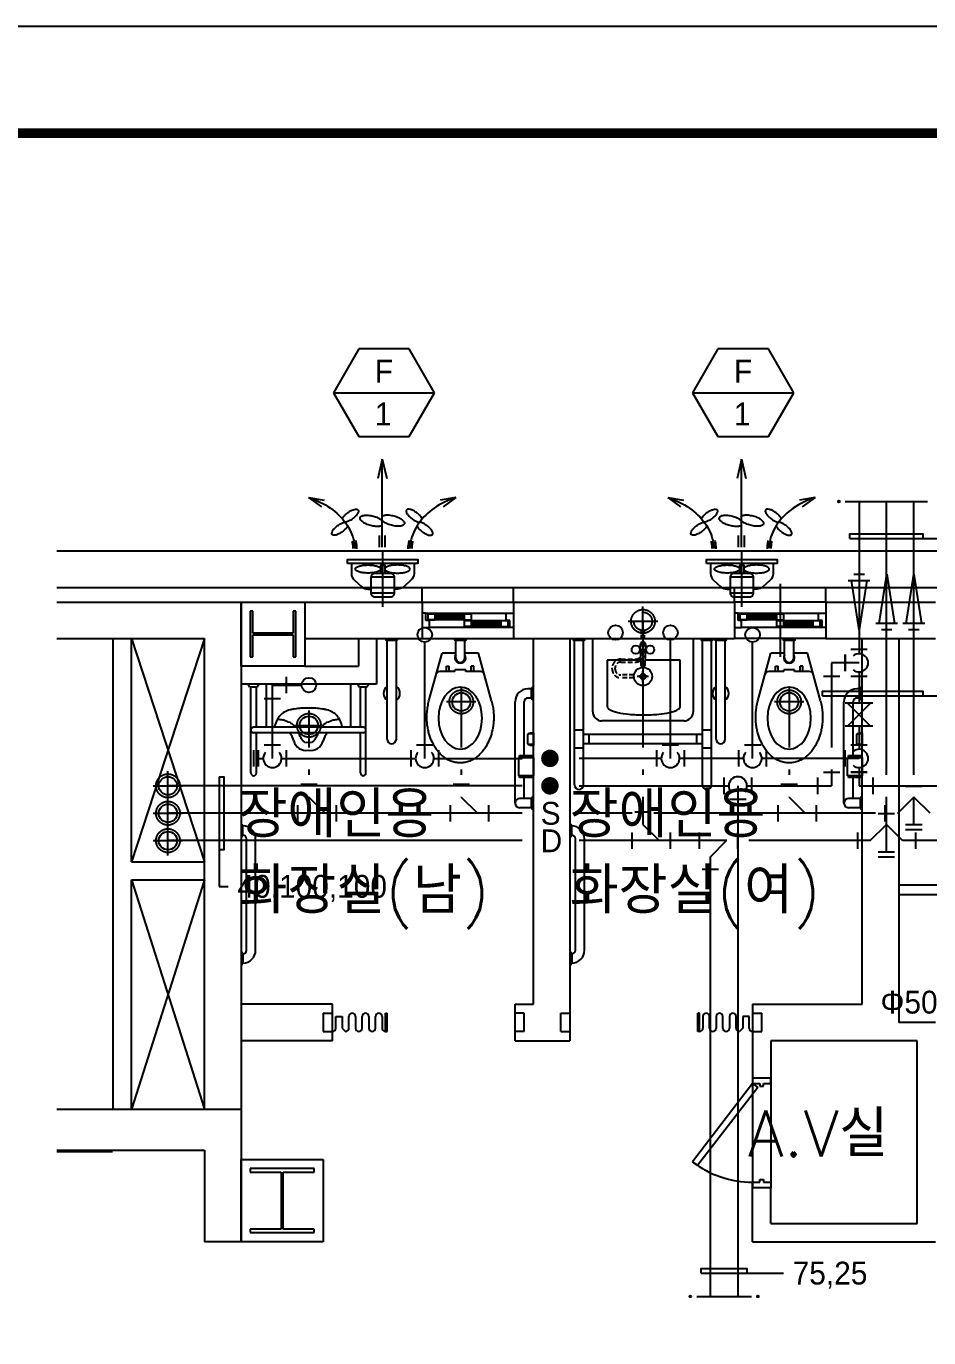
# Model space of a CAD drawing. Header units: millimetres. Extents: x 83956 to 461956, y 36707 to 125807.
# Drawn here: x 279554 to 284494, y 91901 to 99077 of the extents above; entities that cross this region are included whole.
import ezdxf
from ezdxf.enums import TextEntityAlignment as Align

# ---------------------------------------------------------------- set-up
doc = ezdxf.new("R2010")
doc.units = ezdxf.units.MM
doc.header["$LTSCALE"] = 100
doc.header["$MEASUREMENT"] = 0
for name, pattern in [('CEN', [62, 60, -1, 0, -1]), ('CENTER', [50.8, 31.75, -6.35, 6.35, -6.35]), ('HID', [2.3, 1.5, -0.8]), ('HIDDEN', [0.375, 0.25, -0.125])]:
    doc.linetypes.add(name, pattern=pattern)
doc.layers.get('0').update_dxf_attribs({"linetype": 'CONTINUOUS'})
doc.layers.get('Defpoints').update_dxf_attribs({"linetype": 'CONTINUOUS'})
for name, color, linetype in [('2', 2, 'CONTINUOUS'), ('3', 3, 'CONTINUOUS'), ('ARCH', 9, 'CONTINUOUS'), ('CEN', 1, 'CEN'), ('FORM', 8, 'CONTINUOUS'), ('PI', 2, 'CONTINUOUS'), ('PIPE', 3, 'CONTINUOUS'), ('SIMBOL', 7, 'CONTINUOUS')]:
    doc.layers.add(name, color=color, linetype=linetype)
doc.styles.add('GHS', font='romans.shx', dxfattribs={"bigfont": 'ghs.shx'})
doc.styles.add('gr', font='Gulim.ttf')
doc.styles.add('HY', font='H2WULL.TTF')

# ---------------------------------------------------------------- blocks, each defined once
blk = doc.blocks.new('PMC-FORMV')
at = {"layer": 'Defpoints'}
blk.add_lwpolyline([(0, 0), (0, 29700), (42000, 29700), (42000, 0)], close=True, dxfattribs=at)
at = {"layer": 'FORM', "const_width": 90.2}
blk.add_lwpolyline([(1544, 975), (1544, 28725), (40744, 28725), (40744, 975)], close=True, dxfattribs=at)
blk = doc.blocks.new('S19')
at = {"layer": 'CEN'}
for p, q in [((0, -80.5), (0, 80.5)), ((80.5, 0), (-80.5, 0))]:
    blk.add_line(p, q, dxfattribs=at)
blk.add_circle((0, 0), 65, dxfattribs=at)
at = {"layer": 'PIPE'}
blk.add_circle((0, 0), 50, dxfattribs=at)
blk = doc.blocks.new('JY_EX_26')
at = {"color": 2, "linetype": 'Continuous'}
for p, q in [((-1.25, 1.5), (-1.25, -1.5)), ((1.25, 1.5), (1.25, -1.5))]:
    blk.add_line(p, q, dxfattribs=at)
at = {"color": 6, "linetype": 'Continuous'}
for p, q in [((-1.25, -1.25), (1.25, 1.25)), ((-1.25, 1.25), (1.25, -1.25))]:
    blk.add_line(p, q, dxfattribs=at)
blk = doc.blocks.new('fa1')
at = {"layer": '2', "color": 6, "linetype": 'ByBlock'}
for p, q in [((340.4, 400.9), (289.3, 330.5)), ((340.4, 400.9), (324.8, 315.3)), ((68.2, 13.7), (132.5, 13.7)), ((549.9, -2.4), (444, 21.7)), ((68.2, -2.4), (549.9, -2.4)), ((68.2, -18.5), (132.5, -18.5)), ((549.9, -2.4), (444, -26.5)), ((340.4, -405.7), (289.3, -335.3)), ((340.4, -405.7), (324.8, -320.1))]:
    blk.add_line(p, q, dxfattribs=at)
at = {"layer": '2', "color": 1, "linetype": 'CENTER'}
blk.add_line((-257.8, 0), (42.9, 0), dxfattribs=at)
at = {"layer": '2', "color": 2}
for p, q in [((-182.4, -64.3), (-182.4, 64.3)), ((-96.7, 64.3), (-96.7, -64.3))]:
    blk.add_line(p, q, dxfattribs=at)
at = {"layer": '2', "color": 6}
for points in [[(340.4, 400.9, -0.073592), (281.2, 281, -0.084473), (199.6, 197.5, -0.106416), (97.2, 152.2, -0.051838), (60, 148.4, -0.129669)], [(184.2, 187.1, -0.036845), (179.1, 189.8, -0.054222), (166.1, 200, -0.041151), (151.8, 216.5, -0.041151), (140.4, 235.2, -0.054222), (134.6, 250.7, -0.09724), (133.8, 265.8, -0.203195), (137.7, 272.2, -0.203195), (144.9, 273.9, -0.09724), (159.1, 268.5, -0.054222), (172.1, 258.2, -0.041151), (186.3, 241.7, -0.041151)], [(186.3, 241.7, -0.041151), (197.7, 223.1, -0.054222), (203.5, 207.6, -0.041608), (204.6, 201.1, -0.203195)], [(223, 216, -0.050521), (230.1, 212.5, -0.054222), (243.1, 202.3, -0.041151), (257.4, 185.7, -0.041151), (268.7, 167.1, -0.054222), (274.5, 151.6, -0.09724), (275.4, 136.5, -0.203195), (271.5, 130.1, -0.203195), (264.2, 128.4, -0.09724), (250.1, 133.8, -0.054222), (237.1, 144.1, -0.041151), (222.8, 160.6, -0.041151)], [(100.6, 163.4, -0.00542), (95.1, 162.3, -0.051838), (60, 158.7, -0.051838)], [(222.8, 160.6, -0.041151), (211.5, 179.2, -0.054222), (205.7, 194.7, -0.041608), (204.6, 201.1, -0.203195)], [(104.4, 143.2, -0.004714), (99.3, 142.1, -0.051838), (59.9, 138.1, -0.051838)], [(239.2, -2.4, 0.084944), (243.9, 13.5, 0.054222), (244.2, 34.2, 0.041151), (239.3, 61, 0.041151), (230.1, 86.7, 0.054222), (219.5, 104.5, 0.09724), (205.5, 117.2, 0.203195), (196.2, 118.5, 0.203195), (188.9, 112.7, 0.09724), (183.1, 94.7, 0.054222), (182.8, 74, 0.041151), (187.7, 47.2, 0.041151)], [(187.7, 47.2, 0.041151), (196.9, 21.5, 0.054222), (207.5, 3.7, 0.041608), (212.9, -2.4, 0.203195)], [(186.5, -2.4, 0.084944), (181.8, -18.3, 0.054222), (181.6, -39, 0.041151), (186.4, -65.8, 0.041151), (195.6, -91.5, 0.054222), (206.2, -109.3, 0.09724), (220.2, -122, 0.203195), (229.5, -123.3, 0.203195), (236.9, -117.5, 0.09724), (242.7, -99.5, 0.054222), (242.9, -78.8, 0.041151), (238, -52, 0.041151)], [(238, -52, 0.041151), (228.8, -26.3, 0.054222), (218.3, -8.5, 0.041608), (212.9, -2.4, 0.203195)], [(104.4, -148, 0.004714), (99.3, -146.9, 0.051838), (59.9, -142.9, 0.051838)], [(223, -220.8, 0.050521), (230.1, -217.3, 0.054222), (243.1, -207.1, 0.041151), (257.4, -190.5, 0.041151), (268.7, -171.9, 0.054222), (274.5, -156.4, 0.09724), (275.4, -141.3, 0.203195), (271.5, -134.9, 0.203195), (264.2, -133.2, 0.09724), (250.1, -138.6, 0.054222), (237.1, -148.8, 0.041151), (222.8, -165.4, 0.041151)], [(340.4, -405.7, 0.073592), (281.2, -285.7, 0.084473), (199.6, -202.3, 0.106416), (97.2, -157, 0.051838), (60, -153.2, 0.129669)], [(100.6, -168.2, 0.00542), (95.1, -167.1, 0.051838), (60, -163.5, 0.051838)], [(184.2, -191.9, 0.036845), (179.1, -194.6, 0.054222), (166.1, -204.8, 0.041151), (151.8, -221.3, 0.041151), (140.4, -240, 0.054222), (134.6, -255.5, 0.09724), (133.8, -270.6, 0.203195), (137.7, -277, 0.203195), (144.9, -278.7, 0.09724), (159.1, -273.3, 0.054222), (172.1, -263, 0.041151), (186.3, -246.5, 0.041151)], [(186.3, -246.5, 0.041151), (197.7, -227.9, 0.054222), (203.5, -212.4, 0.041608), (204.6, -205.9, 0.203195)], [(222.8, -165.4, 0.041151), (211.5, -184, 0.054222), (205.7, -199.5, 0.041608), (204.6, -205.9, 0.203195)]]:
    blk.add_lwpolyline(points, format="xyb", dxfattribs=at)
at = {"layer": '2', "color": 2}
for points in [[(-21.4, 171.4), (-75.6, 171.4, 0.214003), (-112.9, 154.7), (-148.3, 115, 0.183909), (-161, 81.7), (-161, 64.3)], [(-21.4, -171.4), (-75.6, -171.4, -0.214003), (-112.9, -154.7), (-148.3, -115, -0.183909), (-161, -81.7), (-161, -64.3)]]:
    blk.add_lwpolyline(points, format="xyb", dxfattribs=at)
at = {"layer": '2', "color": 1}
for points in [[(-51.4, 150, -0.233438), (-44.7, 146.7, -0.086803), (-35.8, 129.6, -0.044154), (-31.2, 108.9, -0.032668), (-29.3, 80.4, -0.032668), (-31.2, 51.8, -0.044154), (-35.8, 31.1, -0.086803), (-44.7, 14, -0.233438), (-51.4, 10.7, -0.233438), (-58.1, 14, -0.086803), (-67, 31.1, -0.044154), (-71.6, 51.8, -0.032668), (-73.5, 80.4, -0.032668), (-71.6, 108.9, -0.044154), (-67, 129.6, -0.086803), (-58.1, 146.7, -0.233438)], [(-51.4, -150, 0.233438), (-44.7, -146.7, 0.086803), (-35.8, -129.6, 0.044154), (-31.2, -108.9, 0.032668), (-29.3, -80.4, 0.032668), (-31.2, -51.8, 0.044154), (-35.8, -31.1, 0.086803), (-44.7, -14, 0.233438), (-51.4, -10.7, 0.233438), (-58.1, -14, 0.086803), (-67, -31.1, 0.044154), (-71.6, -51.8, 0.032668), (-73.5, -80.4, 0.032668), (-71.6, -108.9, 0.044154), (-67, -129.6, 0.086803), (-58.1, -146.7, 0.233438)]]:
    blk.add_lwpolyline(points, format="xyb", close=True, dxfattribs=at)
at = {"layer": '2', "color": 2}
blk.add_lwpolyline([(-21.4, -192.9), (0, -192.9), (0, 192.9), (-21.4, 192.9)], close=True, dxfattribs=at)
blk.add_lwpolyline([(-96.7, 64.3, -0.414214), (-75.3, 42.9), (-75.3, -42.9, -0.414214), (-96.7, -64.3), (-182.4, -64.3, -0.414214), (-203.8, -42.9), (-203.8, 42.9, -0.414214), (-182.4, 64.3)], format="xyb", close=True, dxfattribs=at)
at = {"layer": '2', "color": 1}
blk.add_lwpolyline([(-75.3, -10.7), (-30, -10.7), (-30, 10.7), (-75.3, 10.7)], dxfattribs=at)
blk = doc.blocks.new('jy_ex_60')
at = {"color": 2}
for p, q in [((-2.36, 0.84), (3.05, 0)), ((3.05, 0), (-2.36, -0.84))]:
    blk.add_line(p, q, dxfattribs=at)
for points in [[(-3.05, -0.58), (-3.05, 0.58)], [(-2.36, -1.2), (-2.36, 1.2)]]:
    blk.add_lwpolyline(points, dxfattribs=at)

msp = doc.modelspace()

# ---------------------------------------------------------------- linework, layer by layer
msp.add_lwpolyline([(273882.3, 98492.1), (294700.1, 98492.1), (294700.1, 81842.1), (273882.3, 81842.1)], close=True)
at = {"layer": 'ARCH', "ltscale": 2}
for p, q in [((279722.9, 96206.3), (288150.1, 96206.3)), ((279722.9, 96006.3), (288350.1, 96006.3)), ((280730.1, 95926.4), (281080.1, 95926.4)), ((280730.1, 95576.4), (280730.1, 95926.4)), ((281080.1, 95926.4), (281721.8, 95926.4)), ((281080.1, 95926.4), (281080.1, 95576.4)), ((281721.8, 95926.4), (281721.8, 95926.4)), ((281721.8, 95926.4), (281721.8, 95726.4)), ((282221.8, 95926.4), (282221.8, 95726.4)), ((282221.8, 95926.4), (283430.1, 95926.4)), ((283430.1, 95926.4), (283430.1, 95726.4)), ((283930.1, 95926.4), (283930.1, 95726.4)), ((283930.1, 95926.4), (284530.1, 95926.4)), ((281080.1, 95726.4), (281721.8, 95726.4)), ((281372.4, 95726.4), (281372.4, 95576.4)), ((281472.4, 95726.4), (281472.4, 95476.4)), ((282221.8, 95726.4), (283430.1, 95726.4)), ((283930.1, 95726.4), (284530.1, 95726.4)), ((281080.1, 95576.4), (280730.1, 95576.4)), ((281080.1, 95576.4), (281372.4, 95576.4)), ((281472.4, 95476.4), (280730.1, 95476.4)), ((281338.4, 95476.4), (280838.4, 95476.4)), ((281338.4, 95476.4), (281338.4, 95476.4)), ((283530.1, 93292.2), (283200.7, 92864.3)), ((283530.1, 93322.2), (283530.1, 93292.2)), ((283630.1, 93322.2), (283530.1, 93322.2)), ((283530.1, 93292.2), (283530.1, 92752.2)), ((283530.1, 93292.2), (283557.8, 93270.9)), ((283530.1, 93292.2), (283570.1, 93292.2)), ((283570.1, 93292.2), (283570.1, 93277.2)), ((283590.1, 93277.2), (283590.1, 93292.2)), ((283590.1, 93292.2), (283630.1, 93292.2)), ((283630.1, 93292.2), (283630.1, 93322.2)), ((283630.1, 93292.2), (283630.1, 92752.2)), ((283557.8, 93270.9), (283228.4, 92843)), ((283570.1, 93277.2), (283590.1, 93277.2)), ((280730.1, 92876.4), (281180.1, 92876.4)), ((280730.1, 92426.4), (280730.1, 92876.4)), ((281180.1, 92876.4), (281180.1, 92426.4)), ((283228.4, 92843), (283200.7, 92864.3)), ((283530.1, 92722.2), (283530.1, 92752.2)), ((283530.1, 92752.2), (283570.1, 92752.2)), ((283630.1, 92722.2), (283530.1, 92722.2)), ((283570.1, 92752.2), (283570.1, 92767.2)), ((283570.1, 92767.2), (283590.1, 92767.2)), ((283590.1, 92767.2), (283590.1, 92752.2)), ((283590.1, 92752.2), (283630.1, 92752.2)), ((283630.1, 92752.2), (283630.1, 92722.2)), ((281180.1, 92426.4), (280730.1, 92426.4))]:
    msp.add_line(p, q, dxfattribs=at)
at = {"layer": 'ARCH', "linetype": 'ByBlock', "ltscale": 2}
for p, q in [((283680.1, 96026.4), (283680.1, 95626.4)), ((279722.9, 96006.4), (288350.1, 96006.4)), ((281721.8, 95926.4), (281721.8, 96006.4)), ((282221.8, 95926.4), (282221.8, 96006.4)), ((283430.1, 95926.4), (283430.1, 96006.4)), ((283930.1, 95926.4), (283930.1, 96006.4)), ((281721.8, 95926.4), (282221.8, 95926.4)), ((283930.1, 95926.4), (283430.1, 95926.4)), ((281741.8, 95866.4), (281721.8, 95866.4)), ((281721.8, 95866.4), (281721.8, 95841.4)), ((281721.8, 95811.4), (281721.8, 95786.4)), ((281741.8, 95866.4), (282181.8, 95866.4)), ((281741.8, 95826.4), (281741.8, 95866.4)), ((281761.8, 95826.4), (281741.8, 95826.4)), ((281791.8, 95859.4), (281751.8, 95859.4)), ((281751.8, 95859.4), (281751.8, 95829.4)), ((281951.8, 95829.4), (281751.8, 95829.4)), ((281751.8, 95829.4), (281791.8, 95829.4)), ((281761.8, 95786.4), (281761.8, 95826.4)), ((281951.8, 95859.4), (281791.8, 95859.4)), ((281791.8, 95829.4), (281791.8, 95859.4)), ((281951.8, 95848.4), (281791.8, 95848.4)), ((281951.8, 95840.4), (281791.8, 95840.4)), ((281991.8, 95859.4), (281951.8, 95859.4)), ((281951.8, 95859.4), (281951.8, 95829.4)), ((281951.8, 95829.4), (281991.8, 95829.4)), ((281991.8, 95823.4), (281951.8, 95823.4)), ((281951.8, 95823.4), (281951.8, 95793.4)), ((281991.8, 95829.4), (281991.8, 95859.4)), ((282151.8, 95823.4), (281991.8, 95823.4)), ((281991.8, 95793.4), (281991.8, 95823.4)), ((282151.8, 95812.4), (281991.8, 95812.4)), ((282151.8, 95804.4), (281991.8, 95804.4)), ((282191.8, 95823.4), (282151.8, 95823.4)), ((282151.8, 95823.4), (282151.8, 95793.4)), ((282181.8, 95826.4), (282181.8, 95866.4)), ((282181.8, 95866.4), (282221.8, 95866.4)), ((282201.8, 95826.4), (282181.8, 95826.4)), ((282191.8, 95793.4), (282191.8, 95823.4)), ((282201.8, 95786.4), (282201.8, 95826.4)), ((282221.8, 95866.4), (282221.8, 95841.4)), ((282221.8, 95811.4), (282221.8, 95786.4)), ((283450.1, 95866.4), (283430.1, 95866.4)), ((283430.1, 95866.4), (283430.1, 95841.4)), ((283430.1, 95811.4), (283430.1, 95786.4)), ((283450.1, 95866.4), (283890.1, 95866.4)), ((283450.1, 95826.4), (283450.1, 95866.4)), ((283470.1, 95826.4), (283450.1, 95826.4)), ((283500.1, 95859.4), (283460.1, 95859.4)), ((283460.1, 95859.4), (283460.1, 95829.4)), ((283660.1, 95829.4), (283460.1, 95829.4)), ((283460.1, 95829.4), (283500.1, 95829.4)), ((283470.1, 95786.4), (283470.1, 95826.4)), ((283660.1, 95859.4), (283500.1, 95859.4)), ((283500.1, 95829.4), (283500.1, 95859.4)), ((283660.1, 95848.4), (283500.1, 95848.4)), ((283660.1, 95840.4), (283500.1, 95840.4)), ((283700.1, 95859.4), (283660.1, 95859.4)), ((283660.1, 95859.4), (283660.1, 95829.4)), ((283660.1, 95829.4), (283700.1, 95829.4)), ((283700.1, 95823.4), (283660.1, 95823.4)), ((283660.1, 95823.4), (283660.1, 95793.4)), ((283700.1, 95829.4), (283700.1, 95859.4)), ((283860.1, 95823.4), (283700.1, 95823.4)), ((283700.1, 95793.4), (283700.1, 95823.4)), ((283860.1, 95812.4), (283700.1, 95812.4)), ((283860.1, 95804.4), (283700.1, 95804.4)), ((283900.1, 95823.4), (283860.1, 95823.4)), ((283860.1, 95823.4), (283860.1, 95793.4)), ((283890.1, 95826.4), (283890.1, 95866.4)), ((283890.1, 95866.4), (283930.1, 95866.4)), ((283910.1, 95826.4), (283890.1, 95826.4)), ((283900.1, 95793.4), (283900.1, 95823.4)), ((283910.1, 95786.4), (283910.1, 95826.4)), ((283930.1, 95866.4), (283930.1, 95841.4)), ((283930.1, 95811.4), (283930.1, 95786.4)), ((281721.8, 95786.4), (281761.8, 95786.4)), ((282201.8, 95786.4), (281761.8, 95786.4)), ((282151.8, 95793.4), (281951.8, 95793.4)), ((281951.8, 95793.4), (281991.8, 95793.4)), ((282151.8, 95793.4), (282191.8, 95793.4)), ((282221.8, 95786.4), (282201.8, 95786.4)), ((283430.1, 95786.4), (283470.1, 95786.4)), ((283910.1, 95786.4), (283470.1, 95786.4)), ((283860.1, 95793.4), (283660.1, 95793.4)), ((283660.1, 95793.4), (283700.1, 95793.4)), ((283860.1, 95793.4), (283900.1, 95793.4)), ((283930.1, 95786.4), (283910.1, 95786.4)), ((281721.8, 95726.4), (282221.8, 95726.4)), ((281955.1, 95716.4), (281905.1, 95716.4)), ((283930.1, 95726.4), (283430.1, 95726.4)), ((283755.1, 95716.4), (283705.1, 95716.4))]:
    msp.add_line(p, q, dxfattribs=at)
at = {"layer": 'ARCH'}
for p, q in [((279722.9, 95926.4), (280730.1, 95926.4)), ((280730.1, 95926.4), (280730.1, 93152.7)), ((280794.1, 95876.4), (280780.1, 95876.4)), ((280780.1, 95876.4), (280780.1, 95626.4)), ((280794.1, 95755.9), (280794.1, 95876.4)), ((281030.1, 95876.4), (281016.1, 95876.4)), ((281016.1, 95876.4), (281016.1, 95755.9)), ((281030.1, 95626.4), (281030.1, 95876.4)), ((281016.1, 95755.9), (280794.1, 95755.9)), ((280794.1, 95626.4), (280794.1, 95746.9)), ((280794.1, 95746.9), (281016.1, 95746.9)), ((281016.1, 95746.9), (281016.1, 95626.4)), ((279722.9, 95726.4), (280530.1, 95726.4)), ((280030.1, 93152.7), (280030.1, 95726.4)), ((280130.1, 95726.4), (280530.1, 94506)), ((280530.1, 95726.4), (280130.1, 94506)), ((280130.1, 94506), (280130.1, 95726.4)), ((280530.1, 93152.7), (280530.1, 95726.4)), ((281530.1, 95176.4), (281530.1, 95716.4)), ((281580.1, 95716.4), (281530.1, 95716.4)), ((281580.1, 95176.4), (281580.1, 95716.4)), ((281905.1, 95621.4), (281905.1, 95716.4)), ((281955.1, 95621.4), (281955.1, 95716.4)), ((282330.1, 93726.4), (282330.1, 95726.4)), ((282530.1, 95726.4), (282530.1, 93526.4)), ((282605.1, 95716.4), (282555.1, 95716.4)), ((282555.1, 94926.4), (282555.1, 95716.4)), ((282605.1, 94926.4), (282605.1, 95716.4)), ((282655.1, 95326.4), (282655.1, 95726.4)), ((282655.1, 95726.4), (283205.1, 95726.4)), ((282920.1, 95579.7), (282915.6, 95693.4)), ((282944.6, 95693.4), (282940.1, 95579.7)), ((283205.1, 95726.4), (283205.1, 95326.4)), ((283255.1, 94926.4), (283255.1, 95716.4)), ((283305.1, 95716.4), (283255.1, 95716.4)), ((283305.1, 94926.4), (283305.1, 95716.4)), ((283330.1, 95176.4), (283330.1, 95716.4)), ((283380.1, 95716.4), (283330.1, 95716.4)), ((283380.1, 95176.4), (283380.1, 95716.4)), ((283705.1, 95621.4), (283705.1, 95716.4)), ((283755.1, 95621.4), (283755.1, 95716.4)), ((284130.1, 93726.4), (284130.1, 95726.4)), ((284330.1, 95726.4), (284330.1, 93626.4)), ((280780.1, 95626.4), (280794.1, 95626.4)), ((281016.1, 95626.4), (281030.1, 95626.4)), ((281758.8, 95385.3), (281830.1, 95646.4)), ((281905.1, 95646.4), (281830.1, 95646.4)), ((282030.1, 95646.4), (281955.1, 95646.4)), ((282101.4, 95385.3), (282030.1, 95646.4)), ((282919, 95608.9), (282734.4, 95608.9)), ((282734.4, 95608.9), (282734.4, 95354.7)), ((283134.4, 95608.9), (282941.3, 95608.9)), ((283134.4, 95354.7), (283134.4, 95608.9)), ((283558.8, 95385.3), (283630.1, 95646.4)), ((283705.1, 95646.4), (283630.1, 95646.4)), ((283830.1, 95646.4), (283755.1, 95646.4)), ((283901.4, 95385.3), (283830.1, 95646.4)), ((281900.1, 95546.4), (281818.1, 95546.4)), ((281855.1, 95546.4), (281855.1, 95576.4)), ((281855.1, 95576.4), (281870.1, 95576.4)), ((281870.1, 95546.4), (281870.1, 95576.4)), ((281960.1, 95556.4), (281900.1, 95556.4)), ((281900.1, 95546.4), (281900.1, 95556.4)), ((281960.1, 95546.4), (281960.1, 95556.4)), ((282042.1, 95546.4), (281960.1, 95546.4)), ((281990.1, 95546.4), (281990.1, 95576.4)), ((282005.1, 95576.4), (281990.1, 95576.4)), ((282005.1, 95546.4), (282005.1, 95576.4)), ((282960.5, 95519.4), (282898.5, 95519.4)), ((282930.1, 95488.2), (282930.1, 95550.3)), ((283700.1, 95546.4), (283618.1, 95546.4)), ((283655.1, 95546.4), (283655.1, 95576.4)), ((283655.1, 95576.4), (283670.1, 95576.4)), ((283670.1, 95546.4), (283670.1, 95576.4)), ((283760.1, 95556.4), (283700.1, 95556.4)), ((283700.1, 95546.4), (283700.1, 95556.4)), ((283760.1, 95546.4), (283760.1, 95556.4)), ((283842.1, 95546.4), (283760.1, 95546.4)), ((283790.1, 95546.4), (283790.1, 95576.4)), ((283805.1, 95576.4), (283790.1, 95576.4)), ((283805.1, 95546.4), (283805.1, 95576.4)), ((280779, 95461.4), (280769, 95476.4)), ((280819, 95461.4), (280779, 95461.4)), ((280784, 94991.4), (280784, 95461.4)), ((280814, 95241.4), (280814, 95461.4)), ((280829, 95476.4), (280819, 95461.4)), ((280869, 95341.4), (280869, 95476.4)), ((281329, 95476.4), (281329, 95341.4)), ((281379, 95461.4), (281369, 95476.4)), ((281419, 95461.4), (281379, 95461.4)), ((281384, 95241.4), (281384, 95461.4)), ((281414, 94991.4), (281414, 95461.4)), ((281429, 95476.4), (281419, 95461.4)), ((282320.1, 95451.4), (282300.1, 95451.4)), ((282320.1, 95401.4), (282320.1, 95451.4)), ((284120.1, 95451.4), (284100.1, 95451.4)), ((284120.1, 95401.4), (284120.1, 95451.4)), ((282230.1, 94826.4), (282230.1, 95381.4)), ((282280.1, 95086.4), (282280.1, 95381.4)), ((282320.1, 95401.4), (282300.1, 95401.4)), ((284030.1, 94826.4), (284030.1, 95381.4)), ((284080.1, 95086.4), (284080.1, 95381.4)), ((284120.1, 95401.4), (284100.1, 95401.4)), ((280869, 95241.4), (280869, 95341.4)), ((281329, 95341.4), (281329, 95241.4)), ((281399, 95241.4), (280799, 95241.4)), ((283155.1, 95276.4), (282705.1, 95276.4)), ((281399, 95211.4), (280799, 95211.4)), ((280814, 94991.4), (280814, 95211.4)), ((281384, 94991.4), (281384, 95211.4)), ((282300.1, 95151.4), (282300.1, 95201.4)), ((282305.1, 95206.4), (282325.1, 95206.4)), ((282310.1, 95206.4), (282310.1, 95211.4)), ((282310.1, 95211.4), (282330.1, 95211.4)), ((282330.1, 95211.4), (282330.1, 95141.4)), ((282330.1, 95201.4), (282330.1, 95151.4)), ((282605.1, 95226.4), (282555.1, 95226.4)), ((283255.1, 95201.4), (282605.1, 95201.4)), ((282635.1, 95151.4), (282635.1, 95201.4)), ((283225.1, 95151.4), (283225.1, 95201.4)), ((283305.1, 95226.4), (283255.1, 95226.4)), ((284100.1, 95151.4), (284100.1, 95201.4)), ((284105.1, 95206.4), (284125.1, 95206.4)), ((284110.1, 95206.4), (284110.1, 95211.4)), ((284110.1, 95211.4), (284130.1, 95211.4)), ((284130.1, 95211.4), (284130.1, 95141.4)), ((284130.1, 95201.4), (284130.1, 95151.4)), ((282255.1, 95076.4), (282255.1, 95086.4)), ((282255.1, 95086.4), (282325.1, 95086.4)), ((282325.1, 95146.4), (282305.1, 95146.4)), ((282310.1, 95141.4), (282310.1, 95146.4)), ((282330.1, 95141.4), (282310.1, 95141.4)), ((282325.1, 95086.4), (282325.1, 95076.4)), ((282605.1, 95126.4), (282555.1, 95126.4)), ((283255.1, 95151.4), (282605.1, 95151.4)), ((283305.1, 95126.4), (283255.1, 95126.4)), ((284055.1, 95076.4), (284055.1, 95086.4)), ((284055.1, 95086.4), (284125.1, 95086.4)), ((284125.1, 95146.4), (284105.1, 95146.4)), ((284110.1, 95141.4), (284110.1, 95146.4)), ((284130.1, 95141.4), (284110.1, 95141.4)), ((284125.1, 95086.4), (284125.1, 95076.4)), ((282250.1, 94976.4), (282250.1, 95076.4)), ((282250.1, 95076.4), (282330.1, 95076.4)), ((282330.1, 95076.4), (282330.1, 94976.4)), ((284050.1, 94976.4), (284050.1, 95076.4)), ((284050.1, 95076.4), (284130.1, 95076.4)), ((284130.1, 95076.4), (284130.1, 94976.4)), ((282330.1, 94976.4), (282250.1, 94976.4)), ((282255.1, 94966.4), (282255.1, 94976.4)), ((282325.1, 94966.4), (282255.1, 94966.4)), ((282280.1, 94851.4), (282280.1, 94966.4)), ((282325.1, 94976.4), (282325.1, 94966.4)), ((284130.1, 94976.4), (284050.1, 94976.4)), ((284055.1, 94966.4), (284055.1, 94976.4)), ((284125.1, 94966.4), (284055.1, 94966.4)), ((284080.1, 94851.4), (284080.1, 94966.4)), ((284125.1, 94976.4), (284125.1, 94966.4)), ((282320.1, 94851.4), (282255.1, 94851.4)), ((282320.1, 94801.4), (282255.1, 94801.4)), ((282320.1, 94801.4), (282320.1, 94851.4)), ((284120.1, 94851.4), (284055.1, 94851.4)), ((284120.1, 94801.4), (284055.1, 94801.4)), ((284120.1, 94801.4), (284120.1, 94851.4)), ((280740.1, 94651.2), (280740.1, 94701.2)), ((282540.1, 94651.2), (282540.1, 94701.2)), ((280760.1, 94021.2), (280760.1, 94631.2)), ((280810.1, 94021.2), (280810.1, 94631.2)), ((282560.1, 94021.2), (282560.1, 94631.2)), ((282610.1, 94021.2), (282610.1, 94631.2)), ((280130.1, 94506), (280530.1, 94506)), ((280130.1, 93152.7), (280130.1, 94406)), ((280130.1, 94406), (280530.1, 94406)), ((280130.1, 94406), (280530.1, 93152.7)), ((280530.1, 94406), (280130.1, 93152.7)), ((284584.8, 94376.8), (284330.1, 94376.8)), ((284330.1, 94326.8), (284584.8, 94326.8)), ((280740.1, 94001.2), (280740.1, 93951.2)), ((282540.1, 94001.2), (282540.1, 93951.2)), ((281230.1, 93726.4), (280730.1, 93726.4)), ((281230.1, 93526.4), (281230.1, 93726.4)), ((282230.1, 93526.4), (282230.1, 93726.4)), ((282230.1, 93726.4), (282330.1, 93726.4)), ((283530.1, 93726.4), (284130.1, 93726.4)), ((283530.1, 93726.4), (283530.1, 93322.2)), ((281180.1, 93676.4), (281230.1, 93676.4)), ((281180.1, 93676.4), (281180.1, 93576.4)), ((281230.1, 93576.4), (281230.1, 93676.4)), ((281248.2, 93594.5), (281248.2, 93658.2)), ((281248.2, 93658.2), (281284.5, 93658.2)), ((281284.5, 93658.2), (281284.5, 93594.5)), ((281320.7, 93594.5), (281320.7, 93658.2)), ((281320.7, 93658.2), (281320.7, 93658.2)), ((281357, 93658.2), (281357, 93594.5)), ((281393.2, 93594.5), (281393.2, 93658.2)), ((281393.2, 93658.2), (281393.2, 93658.2)), ((281429.5, 93658.2), (281429.5, 93594.5)), ((281465.7, 93594.5), (281465.7, 93658.2)), ((281465.7, 93658.2), (281465.7, 93658.2)), ((281502, 93658.2), (281502, 93594.5)), ((281520.1, 93576.4), (281520.1, 93676.4)), ((281520.1, 93676.4), (281530.1, 93676.4)), ((281530.1, 93576.4), (281530.1, 93676.4)), ((282280.1, 93676.4), (282230.1, 93676.4)), ((282280.1, 93576.4), (282280.1, 93676.4)), ((282480.1, 93676.4), (282530.1, 93676.4)), ((282480.1, 93576.4), (282480.1, 93676.4)), ((283230.1, 93576.4), (283230.1, 93676.4)), ((283240.1, 93676.4), (283230.1, 93676.4)), ((283240.1, 93576.4), (283240.1, 93676.4)), ((283258.2, 93658.2), (283258.2, 93594.5)), ((283294.5, 93594.5), (283294.5, 93658.2)), ((283294.5, 93658.2), (283294.5, 93658.2)), ((283330.7, 93658.2), (283330.7, 93594.5)), ((283367, 93594.5), (283367, 93658.2)), ((283367, 93658.2), (283367, 93658.2)), ((283403.2, 93658.2), (283403.2, 93594.5)), ((283439.5, 93594.5), (283439.5, 93658.2)), ((283439.5, 93658.2), (283439.5, 93658.2)), ((283512, 93658.2), (283475.7, 93658.2)), ((283475.7, 93658.2), (283475.7, 93594.5)), ((283512, 93594.5), (283512, 93658.2)), ((283530.1, 93676.4), (283580.1, 93676.4)), ((283580.1, 93576.4), (283580.1, 93676.4)), ((281180.1, 93576.4), (281230.1, 93576.4)), ((281284.5, 93594.5), (281302.6, 93576.4)), ((281357, 93594.5), (281357, 93594.5)), ((281429.5, 93594.5), (281429.5, 93594.5)), ((281502, 93594.5), (281502, 93594.5)), ((281520.1, 93576.4), (281530.1, 93576.4)), ((282280.1, 93576.4), (282230.1, 93576.4)), ((282480.1, 93576.4), (282530.1, 93576.4)), ((283240.1, 93576.4), (283230.1, 93576.4)), ((283258.2, 93594.5), (283258.2, 93594.5)), ((283330.7, 93594.5), (283330.7, 93594.5)), ((283403.2, 93594.5), (283403.2, 93594.5)), ((283475.7, 93594.5), (283457.6, 93576.4)), ((283530.1, 93576.4), (283580.1, 93576.4)), ((284530.1, 93626.4), (284330.1, 93626.4)), ((281230.1, 93526.4), (280730.1, 93526.4)), ((282230.1, 93526.4), (282530.1, 93526.4)), ((284430.1, 93526.4), (283630.1, 93526.4)), ((283630.1, 93526.4), (283630.1, 92722.2)), ((283630.1, 93526.4), (283630.1, 92722.2)), ((284430.1, 92526.4), (284430.1, 93526.4)), ((283530.1, 93322.2), (283530.1, 92722.2)), ((283530.1, 93322.2), (283530.1, 92722.2)), ((283630.1, 93322.2), (283630.1, 92722.2)), ((279722.9, 93152.7), (280730.1, 93152.7)), ((280730.1, 93152.7), (280730.1, 92426.4)), ((279722.9, 92927.1), (280530.1, 92927.1)), ((280530.1, 92927.1), (280530.1, 92426.4)), ((281130.1, 92826.4), (280780.1, 92826.4)), ((280780.1, 92826.4), (280780.1, 92807.4)), ((280780.1, 92807.4), (280949.1, 92807.4)), ((280949.1, 92807.4), (280949.1, 92495.4)), ((280961.1, 92495.4), (280961.1, 92807.4)), ((280961.1, 92807.4), (281130.1, 92807.4)), ((281130.1, 92807.4), (281130.1, 92826.4)), ((283530.1, 92426.4), (283530.1, 92722.2)), ((283630.1, 92526.4), (283630.1, 92722.2)), ((283630.1, 92526.4), (284430.1, 92526.4)), ((280949.1, 92495.4), (280780.1, 92495.4)), ((280780.1, 92495.4), (280780.1, 92476.4)), ((280780.1, 92476.4), (281130.1, 92476.4)), ((281130.1, 92495.4), (280961.1, 92495.4)), ((281130.1, 92476.4), (281130.1, 92495.4)), ((280730.1, 92426.4), (280530.1, 92426.4)), ((283530.1, 92426.4), (284530.1, 92426.4))]:
    msp.add_line(p, q, dxfattribs=at)
at = {"layer": 'ARCH', "color": 2, "ltscale": 2}
for p, q in [((280799.6, 95026), (280799.6, 95116)), ((280826.6, 95026), (280826.6, 95116)), ((280856.6, 95146), (280946.6, 95146)), ((280976.6, 95116), (280976.6, 95026))]:
    msp.add_line(p, q, dxfattribs=at)
at = {"layer": 'ARCH', "linetype": 'ByBlock', "lineweight": 30, "ltscale": 5}
msp.add_line((279722.9, 92920.4), (280027.1, 92920.4), dxfattribs=at)
at = {"layer": 'ARCH'}
for centre, radius in [((282890.6, 95665.6), 22.5), ((282969.5, 95665.6), 22.5), ((282930.1, 95519.2), 15)]:
    msp.add_circle(centre, radius, dxfattribs=at)
for centre, radius, start, end in [((281530.1, 95726.4), 10, 180, 270), ((281580.1, 95726.4), 10, 270, 0), ((282555.1, 95726.4), 10, 180, 270), ((282605.1, 95726.4), 10, 270, 0), ((282930.6, 95693.9), 15, 91.94205, 181.90915), ((282929.6, 95693.9), 15, 358.09085, 88.05795), ((283255.1, 95726.4), 10, 180, 270), ((283305.1, 95726.4), 10, 270, 0), ((283330.1, 95726.4), 10, 180, 270), ((283380.1, 95726.4), 10, 270, 0), ((281930.1, 95621.4), 30, 146.44269, 33.55731), ((281930.1, 95621.4), 25, 180, 0), ((283730.1, 95621.4), 30, 146.44269, 33.55731), ((283730.1, 95621.4), 25, 180, 0), ((281818.1, 95526.4), 20, 90, 164.73382), ((282042.1, 95526.4), 20, 15.26618, 90), ((282930.1, 95579.7), 10, 180, 0), ((283618.1, 95526.4), 20, 90, 164.73382), ((283842.1, 95526.4), 20, 15.26618, 90), ((281555.1, 95426.4), 45, 123.74899, 236.25101), ((281555.1, 95426.4), 45, 303.74899, 56.25101), ((282300.1, 95381.4), 70, 90, 180), ((282330.1, 95451.4), 10, 90, 180), ((283355.1, 95426.4), 45, 123.74899, 236.25101), ((283355.1, 95426.4), 45, 303.74899, 56.25101), ((284100.1, 95381.4), 70, 90, 180), ((284130.1, 95451.4), 10, 90, 180), ((282300.1, 95381.4), 20, 90, 180), ((282330.1, 95401.4), 10, 180, 270), ((284100.1, 95381.4), 20, 90, 180), ((284130.1, 95401.4), 10, 180, 270), ((281032.6, 95222.2), 122.3, 136.48621, 143.1301), ((281012.3, 95241.5), 94.2, 118.61046, 136.48621), ((281028.1, 95212.4), 127.4, 103.25158, 118.61046), ((281044, 95145.3), 196.3, 101.30993, 103.25158), ((281314.4, 93793), 1575.4, 100.62458, 101.30993), ((281076.7, 95060.3), 285.9, 93.81407, 100.62458), ((281085.8, 94923.7), 422.9, 88.21474, 93.81407), ((281112.1, 94923.7), 422.9, 86.18593, 91.78526), ((281121.2, 95060.3), 285.9, 79.37542, 86.18593), ((280883.5, 93793), 1575.4, 78.69007, 79.37542), ((281154, 95145.3), 196.3, 76.74842, 78.69007), ((281169.8, 95212.4), 127.4, 61.38954, 76.74842), ((281185.6, 95241.5), 94.2, 43.51379, 61.38954), ((281165.3, 95222.2), 122.3, 36.8699, 43.51379), ((282705.1, 95326.4), 50, 180, 270), ((282749.2, 95354.7), 14.8, 180, 241.03917), ((282836.7, 95512.8), 195.4, 241.03917, 257.08902), ((282895.3, 95768.5), 457.8, 257.08902, 264.57596), ((282934.4, 96180.6), 871.7, 264.57596, 270), ((282934.4, 96180.6), 871.7, 270, 275.42404), ((282973.5, 95768.5), 457.8, 275.42404, 282.91098), ((283032.2, 95512.8), 195.4, 282.91098, 298.96083), ((283119.6, 95354.7), 14.8, 298.96083, 360), ((283155.1, 95326.4), 50, 270, 0), ((280799, 95226.4), 15, 90, 270.00026), ((281245.4, 95150.9), 344.9, 159.44395, 163.92721), ((281033.1, 95230.4), 118.2, 151.78341, 159.44395), ((280992.5, 95252.2), 72.1, 143.1301, 151.78341), ((280954.9, 95468.2), 183.7, 261.8699, 268.47836), ((280975.8, 95364), 83.4, 252.05908, 261.8699), ((281102.2, 95592.4), 340.4, 246.03751, 252.05908), ((281029.2, 95306.8), 49.7, 230.24461, 246.03751), ((281090.1, 95329), 105.6, 219.80557, 230.24461), ((281121.8, 95304.5), 114.3, 209.77404, 213.55407), ((281076.1, 95304.5), 114.3, 326.44593, 330.22596), ((281107.8, 95329), 105.6, 309.75539, 320.19443), ((281168.8, 95306.8), 49.7, 293.96249, 309.75539), ((281095.7, 95592.4), 340.4, 287.94092, 293.96249), ((281222.2, 95364), 83.4, 278.1301, 287.94092), ((281243, 95468.2), 183.7, 271.52164, 278.1301), ((281205.4, 95252.2), 72.1, 28.21659, 36.8699), ((281164.8, 95230.4), 118.2, 20.55605, 28.21659), ((280952.6, 95150.9), 344.9, 16.07279, 20.55605), ((281399, 95226.4), 15, 269.99974, 90), ((280914, 95137.4), 108.9, 15.3921, 42.73611), ((281086.1, 95184.8), 69.7, 195.3921, 280.59713), ((280770.8, 95065.2), 310, 24.00611, 28.12185), ((280866.6, 95066.5), 225.1, 28.60556, 33.69007), ((280951.8, 95079.9), 146.8, 33.69007, 39.98705), ((281071.4, 95148.7), 12.9, 39.98705, 78.69007), ((281088.1, 95102.3), 55.1, 78.69007, 97.12502), ((281111.8, 95184.8), 69.7, 259.40287, 344.6079), ((281109.8, 95102.3), 55.1, 82.87498, 101.30993), ((281126.5, 95148.7), 12.9, 101.30993, 140.01295), ((281246.1, 95079.9), 146.8, 140.01295, 146.30993), ((281331.3, 95066.5), 225.1, 146.30993, 151.39444), ((281427.1, 95065.2), 310, 151.87815, 155.99389), ((281284, 95137.4), 108.9, 137.26389, 164.6079), ((281555.1, 95176.4), 25, 180, 0), ((282305.1, 95201.4), 5, 90, 180), ((282325.1, 95201.4), 5, 0, 90), ((283355.1, 95176.4), 25, 180, 0), ((284105.1, 95201.4), 5, 90, 180), ((284125.1, 95201.4), 5, 0, 90), ((282305.1, 95151.4), 5, 180, 270), ((282325.1, 95151.4), 5, 270, 0), ((284105.1, 95151.4), 5, 180, 270), ((284125.1, 95151.4), 5, 270, 0), ((280799, 94991.4), 15, 180, 0), ((281399, 94991.4), 15, 180, 0), ((282580.1, 94926.4), 25, 180, 0), ((283280.1, 94926.4), 25, 180, 0), ((282255.1, 94826.4), 25, 90, 180), ((282255.1, 94826.4), 25, 180, 270), ((282330.1, 94851.4), 10, 90, 180), ((282330.1, 94801.4), 10, 180, 270), ((284055.1, 94826.4), 25, 90, 180), ((284055.1, 94826.4), 25, 180, 270), ((284130.1, 94851.4), 10, 90, 180), ((284130.1, 94801.4), 10, 180, 270), ((280730.1, 94701.2), 10, 0, 90), ((280740.1, 94631.2), 70, 0, 90), ((282530.1, 94701.2), 10, 0, 90), ((282540.1, 94631.2), 70, 0, 90), ((280730.1, 94651.2), 10, 270, 0), ((280740.1, 94631.2), 20, 0, 90), ((282530.1, 94651.2), 10, 270, 0), ((282540.1, 94631.2), 20, 0, 90), ((280730.1, 94001.2), 10, 0, 90), ((280740.1, 94021.2), 70, 270, 0), ((280740.1, 94021.2), 20, 270, 0), ((282530.1, 94001.2), 10, 0, 90), ((282540.1, 94021.2), 70, 270, 0), ((282540.1, 94021.2), 20, 270, 0), ((280730.1, 93951.2), 10, 270, 0), ((282530.1, 93951.2), 10, 270, 0), ((281338.9, 93658.2), 18.1, 0, 180), ((281411.4, 93658.2), 18.1, 0, 180), ((281483.9, 93658.2), 18.1, 0, 180), ((283276.4, 93658.2), 18.1, 0, 180), ((283348.9, 93658.2), 18.1, 0, 180), ((283421.4, 93658.2), 18.1, 0, 180), ((281230.1, 93594.5), 18.1, 270, 0), ((281302.6, 93594.5), 18.1, 270, 0), ((281375.1, 93594.5), 18.1, 180, 270), ((281375.1, 93594.5), 18.1, 270, 0), ((281447.6, 93594.5), 18.1, 180, 270), ((281447.6, 93594.5), 18.1, 270, 0), ((281520.1, 93594.5), 18.1, 180, 270), ((283240.1, 93594.5), 18.1, 270, 0), ((283312.6, 93594.5), 18.1, 180, 270), ((283312.6, 93594.5), 18.1, 270, 0), ((283385.1, 93594.5), 18.1, 180, 270), ((283385.1, 93594.5), 18.1, 270, 0), ((283457.6, 93594.5), 18.1, 180, 270), ((283530.1, 93594.5), 18.1, 180, 270)]:
    msp.add_arc(centre, radius, start, end, dxfattribs=at)
at = {"layer": 'ARCH', "linetype": 'ByBlock', "ltscale": 2}
for centre, start, end in [((281905.1, 95726.4), 180, 270), ((281955.1, 95726.4), 270, 0), ((283705.1, 95726.4), 180, 270), ((283755.1, 95726.4), 270, 0)]:
    msp.add_arc(centre, 10, start, end, dxfattribs=at)
at = {"layer": 'ARCH', "color": 2, "ltscale": 2}
msp.add_arc((280901.6, 95071), 50, 139, 41, dxfattribs=at)
at = {"layer": 'ARCH', "ltscale": 2}
msp.add_arc((283530.1, 93292.2), 540, 232.40634, 270, dxfattribs=at)
at = {"layer": 'ARCH', "extrusion": (0, 0, -1)}
for centre in [(281930.1, 95291.5), (283730.1, 95291.5)]:
    msp.add_ellipse(centre, major_axis=(0, 169.5), ratio=0.70428, dxfattribs=at)
at = {"layer": 'ARCH'}
for points, weights in [([(281771.5, 95171.5), (281728.1, 95274.3), (281758.8, 95385.3)], [1, 0.785045080043, 0.754912630541]), ([(282101.4, 95385.3), (282132.1, 95274.3), (282088.7, 95171.5)], [0.754912630541, 0.785045080043, 1]), ([(283571.5, 95171.5), (283528.1, 95274.3), (283558.8, 95385.3)], [1, 0.785045080043, 0.754912630541]), ([(283901.4, 95385.3), (283932.1, 95274.3), (283888.7, 95171.5)], [0.754912630541, 0.785045080043, 1]), ([(282088.7, 95171.5), (281930.1, 94796.1), (281771.5, 95171.5)], [1, 0.5, 1]), ([(283888.7, 95171.5), (283730.1, 94796.1), (283571.5, 95171.5)], [1, 0.5, 1])]:
    msp.add_rational_spline(points, weights, degree=2, dxfattribs=at)
at = {"layer": 'CEN'}
for p, q in [((282930.1, 95740.3), (282930.1, 95901.3)), ((283010.6, 95820.8), (282849.6, 95820.8))]:
    msp.add_line(p, q, dxfattribs=at)
msp.add_circle((282930.1, 95820.8), 65, dxfattribs=at)
at = {"layer": 'PI', "color": 1, "linetype": 'HIDDEN'}
for points in [[(282880.1, 95511.4), (282809.7, 95511.4, -0.414214), (282761.7, 95559.4), (282761.7, 95566.3, -0.414214), (282809.7, 95614.3), (282890.1, 95614.3, 0.414214), (282922.1, 95646.3), (282922.1, 95766.7)], [(282880.1, 95527.4), (282809.7, 95527.4, -0.414214), (282777.7, 95559.4), (282777.7, 95566.3, -0.414214), (282809.7, 95598.3), (282890.1, 95598.3, 0.414214), (282938.1, 95646.3), (282938.1, 95766.7)]]:
    msp.add_lwpolyline(points, format="xyb", dxfattribs=at)
at = {"layer": 'PIPE', "color": 1, "ltscale": 2}
for p, q in [((284037.5, 96476.9), (284487.5, 96476.9)), ((284062.5, 96274.9), (284662.5, 96274.9)), ((283912.5, 95414), (284662.5, 95414)), ((280610.6, 94971), (280610.6, 94371)), ((280610.6, 94371), (280660.6, 94371)), ((283249.1, 92254.9), (283699.1, 92254.9)), ((283224.1, 92127.4), (283524.1, 92127.4))]:
    msp.add_line(p, q, dxfattribs=at)
at = {"layer": 'PIPE', "ltscale": 2}
for p, q in [((284112.5, 96476.9), (284112.5, 95644)), ((283962.5, 95594), (283962.5, 95131)), ((284112.5, 95594), (283962.5, 95594)), ((284112.5, 95544), (284112.5, 95372.7)), ((284112.5, 95247.7), (284112.5, 95121)), ((280826.6, 95071), (280851.6, 95071)), ((280951.6, 95071), (281685.6, 95071)), ((281785.6, 95071), (282269, 95071)), ((283030.1, 95071), (282580.1, 95071)), ((283480.1, 95071), (283130.1, 95071)), ((284112.5, 95071), (283580.1, 95071)), ((284112.5, 95021), (284112.5, 94921)), ((283962.5, 95011), (283962.5, 94921)), ((282269, 94921), (280330.1, 94921)), ((282580.1, 94921), (283399.1, 94921)), ((283449.1, 94921), (283449.1, 92127.4)), ((283499.1, 94921), (283962.5, 94921)), ((284112.5, 94921), (284595.8, 94921))]:
    msp.add_line(p, q, dxfattribs=at)
at = {"layer": 'PIPE', "color": 4, "ltscale": 2}
for p, q in [((284262.5, 94981), (284262.5, 96476.9)), ((284412.5, 94981), (284412.5, 96476.9)), ((282930.1, 95820.8), (282930.1, 95131)), ((281935.6, 95380.1), (281935.6, 95131)), ((283730.1, 95380.1), (283730.1, 95131)), ((281101.6, 95251.9), (281101.6, 95131)), ((281101.6, 95011), (281101.6, 94981)), ((281935.6, 95011), (281935.6, 94981)), ((282930.1, 95011), (282930.1, 94981)), ((283730.1, 95011), (283730.1, 94981)), ((281101.6, 94861), (281101.6, 94859.4)), ((281101.6, 94859.4), (281190, 94771)), ((281935.6, 94861), (281935.6, 94859.4)), ((281935.6, 94859.4), (282023.9, 94771)), ((282930.1, 94861), (282930.1, 94709.4)), ((283730.1, 94861), (283730.1, 94859.4)), ((283730.1, 94859.4), (283818.5, 94771)), ((284262.5, 94559.4), (284262.5, 94861)), ((284324.1, 94771), (284412.5, 94859.4)), ((284412.5, 94709.4), (284412.5, 94861)), ((284500.9, 94771), (284412.5, 94859.4)), ((282269, 94771), (280330.1, 94771)), ((282870.1, 94771), (282580.1, 94771)), ((283389.1, 94771), (282990.1, 94771)), ((284202.5, 94771), (283509.1, 94771)), ((284324.1, 94771), (284322.5, 94771)), ((282930.1, 94709.4), (283018.5, 94621)), ((284174.1, 94621), (284262.5, 94709.4)), ((284350.9, 94621), (284262.5, 94709.4)), ((282269, 94621), (280330.1, 94621)), ((283389.1, 94621), (282580.1, 94621)), ((283299.1, 94532.6), (283387.4, 94621)), ((284174.1, 94621), (283509.1, 94621)), ((285559.4, 94621), (284350.9, 94621)), ((283299.1, 92127.4), (283299.1, 94532.6))]:
    msp.add_line(p, q, dxfattribs=at)
at = {"layer": 'PIPE'}
for p, q in [((281735.6, 95071), (281735.6, 95707.2)), ((283080.1, 95071), (283080.1, 95719.2)), ((283530.1, 95071), (283530.1, 95707.2)), ((280901.6, 95071), (280901.6, 95472.3)), ((280901.6, 95472.3), (281061.6, 95472.3))]:
    msp.add_line(p, q, dxfattribs=at)
at = {"layer": 'PIPE', "color": 2, "ltscale": 2}
for p, q in [((284067.5, 95669), (284157.5, 95669)), ((284037.5, 95639), (284037.5, 95549)), ((284037.5, 95549), (284037.5, 95639)), ((284007.5, 95519), (283917.5, 95519)), ((284157.5, 95519), (284067.5, 95519)), ((281660.6, 95026), (281660.6, 95116)), ((281690.6, 95146), (281780.6, 95146)), ((281810.6, 95116), (281810.6, 95026)), ((283005.1, 95026), (283005.1, 95116)), ((283035.1, 95146), (283125.1, 95146)), ((283155.1, 95116), (283155.1, 95026)), ((283455.1, 95026), (283455.1, 95116)), ((283485.1, 95146), (283575.1, 95146)), ((283605.1, 95116), (283605.1, 95026)), ((284037.5, 95026), (284037.5, 95116)), ((284067.5, 95146), (284157.5, 95146)), ((283374.1, 94876), (283374.1, 94966)), ((283524.1, 94966), (283524.1, 94876)), ((283887.5, 94876), (283887.5, 94966)), ((283917.5, 94996), (284007.5, 94996)), ((284067.5, 94996), (284157.5, 94996)), ((284157.5, 94996), (284067.5, 94996)), ((284187.5, 94966), (284187.5, 94876)), ((281056.6, 94929.4), (281146.6, 94929.4)), ((281890.6, 94929.4), (281980.6, 94929.4)), ((283685.1, 94929.4), (283775.1, 94929.4)), ((284367.5, 94919.4), (284457.5, 94919.4)), ((281040, 94816), (281040, 94726)), ((281250, 94816), (281250, 94726)), ((281873.9, 94816), (281873.9, 94726)), ((282083.9, 94816), (282083.9, 94726)), ((283494.1, 94846), (283404.1, 94846)), ((283668.5, 94816), (283668.5, 94726)), ((283878.5, 94816), (283878.5, 94726)), ((284254.1, 94816), (284254.1, 94726)), ((282885.1, 94779.4), (282975.1, 94779.4)), ((284217.5, 94769.4), (284307.5, 94769.4)), ((282868.5, 94666), (282868.5, 94576)), ((283078.5, 94666), (283078.5, 94576)), ((283237.4, 94666), (283237.4, 94576)), ((283447.4, 94666), (283447.4, 94576)), ((284104.1, 94666), (284104.1, 94576)), ((284367.5, 94709.4), (284457.5, 94709.4)), ((284367.5, 94682.4), (284457.5, 94682.4)), ((284420.9, 94666), (284420.9, 94576)), ((284217.5, 94559.4), (284307.5, 94559.4)), ((284217.5, 94532.4), (284307.5, 94532.4)), ((283344.1, 94462.6), (283254.1, 94462.6))]:
    msp.add_line(p, q, dxfattribs=at)
at = {"layer": 'PIPE', "color": 2}
for p, q in [((280976.6, 95517.3), (280976.6, 95427.3)), ((280946.6, 95397.3), (280856.6, 95397.3))]:
    msp.add_line(p, q, dxfattribs=at)
at = {"layer": 'PIPE', "color": 1, "ltscale": 2}
msp.add_lwpolyline([(284263.8, 96476.9, 0, 40, 0), (284263.8, 96596.9, 0, 0, 0), (284263.8, 97565.8, 0, 0, 0), (284435, 97565.8, 0, 0, 0)], format="xyseb", dxfattribs=at)
for points in [[(284062.5, 96274.9), (284062.5, 96299.9), (284462.5, 96299.9), (284462.5, 96274.9)], [(283912.5, 95414), (283912.5, 95439), (284462.5, 95439), (284462.5, 95414)], [(280610.6, 94971), (280635.6, 94971), (280635.6, 94571), (280610.6, 94571)], [(283249.1, 92254.9), (283249.1, 92279.9), (283499.1, 92279.9), (283499.1, 92254.9)]]:
    msp.add_lwpolyline(points, dxfattribs=at)
for centre in [(284002.5, 96476.9), (283189.1, 92127.4), (283559.1, 92127.4)]:
    msp.add_circle(centre, 5, dxfattribs=at)
at = {"layer": 'PIPE', "linetype": 'HID'}
msp.add_circle((282930.1, 95820.8), 50, dxfattribs=at)
at = {"layer": 'PIPE'}
for centre, radius in [((281735.6, 95747.2), 40), ((282780.1, 95759.2), 40), ((283080.1, 95759.2), 40), ((283530.1, 95747.2), 40), ((282930.1, 95519.4), 50), ((281101.6, 95472.3), 40)]:
    msp.add_circle(centre, radius, dxfattribs=at)
at = {"layer": 'PIPE', "color": 2, "ltscale": 2}
for centre, start, end in [((284112.5, 95594), 229, 131), ((281735.6, 95071), 139, 41), ((283080.1, 95071), 139, 41), ((283530.1, 95071), 139, 41), ((284112.5, 95071), 229, 131), ((283449.1, 94921), 319, 221)]:
    msp.add_arc(centre, 50, start, end, dxfattribs=at)
at = {"layer": 'SIMBOL', "color": 1}
for p, q in [((281374.1, 97312), (281235.5, 97072)), ((281651.2, 97312), (281374.1, 97312)), ((281789.8, 97072), (281651.2, 97312)), ((283339.7, 97312), (283201.1, 97072)), ((283616.8, 97312), (283339.7, 97312)), ((283755.3, 97072), (283616.8, 97312)), ((281235.5, 97072), (281374.1, 96832)), ((281235.5, 97072), (281789.8, 97072)), ((281651.2, 96832), (281789.8, 97072)), ((283201.1, 97072), (283339.7, 96832)), ((283201.1, 97072), (283755.3, 97072)), ((283616.8, 96832), (283755.3, 97072)), ((281374.1, 96832), (281651.2, 96832)), ((283339.7, 96832), (283616.8, 96832))]:
    msp.add_line(p, q, dxfattribs=at)
at = {"layer": 'SIMBOL', "color": 2, "const_width": 48}
for points in [[(282396.7, 95071, 1), (282444.7, 95071, 1)], [(282396.7, 94921, 1), (282444.7, 94921, 1)]]:
    msp.add_lwpolyline(points, format="xyb", close=True, dxfattribs=at)

# ---------------------------------------------------------------- block references
at = {"layer": 'FORM', "xscale": 0.6, "yscale": 0.6, "zscale": 0.6}
msp.add_blockref('PMC-FORMV', (272956.1, 81257.1), dxfattribs=at)
at = {"layer": 'PIPE', "xscale": -1, "rotation": 270}
for p in [(281505.6, 96158.6), (283471.2, 96158.6)]:
    msp.add_blockref('fa1', p, dxfattribs=at)
at = {"layer": 'PIPE', "ltscale": 2, "xscale": 50, "yscale": 50, "zscale": 50}
for name, p, rotation in [('jy_ex_60', (284112.5, 95926.4), 270), ('jy_ex_60', (284263.8, 95926.4), 90), ('jy_ex_60', (284412.5, 95926.4), 90), ('JY_EX_26', (284112.5, 95310.2), 270.0000000000214)]:
    msp.add_blockref(name, p, dxfattribs=dict(at, rotation=rotation))
at = {"layer": 'PIPE'}
for p, rotation in [((281935.6, 95380.1), 90), ((283730.1, 95380.1), 90), ((281101.6, 95251.9), 180), ((280330.1, 94921), 270), ((280330.1, 94771), 270), ((280330.1, 94621), 270)]:
    msp.add_blockref('S19', p, dxfattribs=dict(at, rotation=rotation))

# ---------------------------------------------------------------- texts
at = {"layer": '3', "color": 2, "style": 'HY'}
for s, p in [('S', (282370, 94708.2)), ('D', (282369.7, 94557.9))]:
    msp.add_text(s, height=125, rotation=359.88251, dxfattribs=at).set_placement(p)
at = {"layer": 'ARCH', "style": 'GHS'}
for s, p in [('장애인용', (280716.1, 94638.1)), ('장애인용', (282528.7, 94638.1)), ('화장실(남)', (280716.1, 94222.1)), ('화장실(여)', (282528.7, 94222.1)), ('A.V실', (283504.7, 92892.1))]:
    msp.add_text(s, height=253.12, dxfattribs=at).set_placement(p)
at = {"layer": 'PIPE', "color": 2, "style": 'gr'}
msp.add_text('Φ50 F.D', height=125, dxfattribs=at).set_placement((284851.5, 93674.9), align=Align.RIGHT)
at = {"layer": 'PIPE', "color": 2, "ltscale": 2, "style": 'gr'}
msp.add_text('75,25', height=125, dxfattribs=at).set_placement((283749.1, 92192.4))
at = {"layer": 'SIMBOL', "color": 2, "style": 'gr'}
for s, p in [('F', (281462.2, 97127)), ('F', (283427.8, 97127)), ('1', (281462.2, 96893.4)), ('1', (283427.8, 96893.4)), ('40,100,100', (280710.6, 94308.5))]:
    msp.add_text(s, height=125, dxfattribs=at).set_placement(p)

doc.saveas('drawing.dxf')
